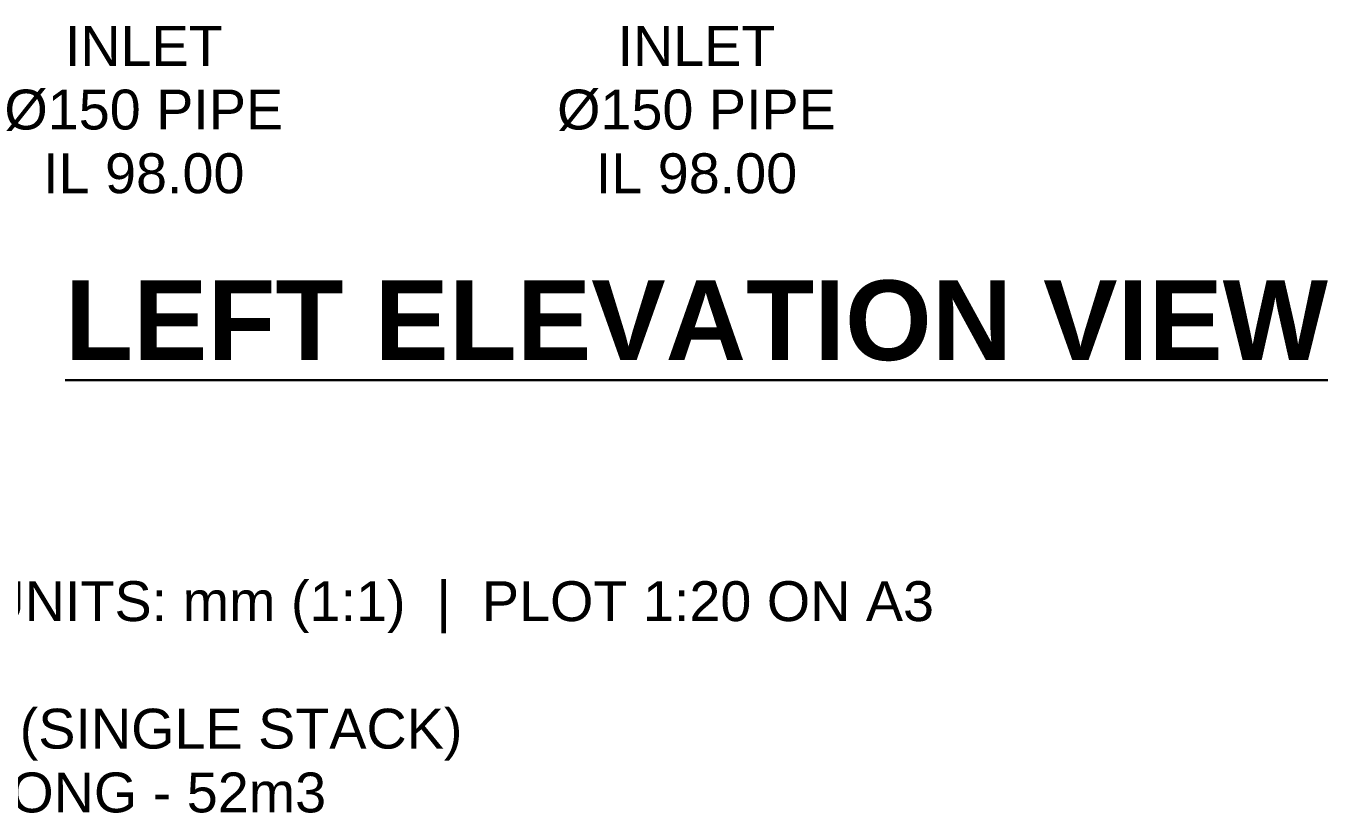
# Model space of a CAD drawing. Header units: millimetres. Extents: x -725 to 2194, y -1079 to 2190.
# Drawn here: x -19 to 1135, y -966 to -268 of the extents above; entities that cross this region are included whole.
import ezdxf
from ezdxf.enums import TextEntityAlignment as Align

# ---------------------------------------------------------------- set-up
doc = ezdxf.new("R2010")
doc.units = ezdxf.units.MM
doc.layers.add('ANNOTATIONS', color=7, linetype='Continuous')
doc.layers.add('TITLE', color=7, linetype='Continuous')
doc.styles.add('ARIAL', font='arial.ttf')
doc.styles.add('ARIAL_BOLD', font='arialbd.ttf')

msp = doc.modelspace()

# ---------------------------------------------------------------- linework, layer by layer
at = {"layer": 'ANNOTATIONS', "lineweight": 30}
msp.add_line((15.2, -582.1), (1134.8, -582.1), dxfattribs=at)

# ---------------------------------------------------------------- texts
at = {"layer": 'ANNOTATIONS'}
for s, height, style, p in [('INLET', 35.36, 'ARIAL', (85, -303.4)), ('INLET', 35.36, 'ARIAL', (575, -303.4)), ('Ø150 PIPE', 35.36, 'ARIAL', (85, -359.8)), ('Ø150 PIPE', 35.36, 'ARIAL', (575, -359.8)), ('IL 98.00', 35.36, 'ARIAL', (85, -416.3)), ('IL 98.00', 35.36, 'ARIAL', (575, -416.3)), ('LEFT ELEVATION VIEW', 70.725, 'ARIAL_BOLD', (575, -564.4))]:
    msp.add_text(s, height=height, dxfattribs=dict(at, style=style)).set_placement(p, align=Align.CENTER)
at = {"layer": 'TITLE', "style": 'ARIAL'}
for s, p in [('LEFT ELEVATION  |  MODEL UNITS: mm (1:1)  |  PLOT 1:20 ON A3', (-725, -795.9)), ('ATLAN CUBE 1000L MODULE (SINGLE STACK)', (-725, -909)), ('1-CUBES WIDE x 52-CUBES LONG - 52m3', (-725, -965.6))]:
    msp.add_text(s, height=35.362, dxfattribs=at).set_placement(p)

doc.saveas('drawing.dxf')
